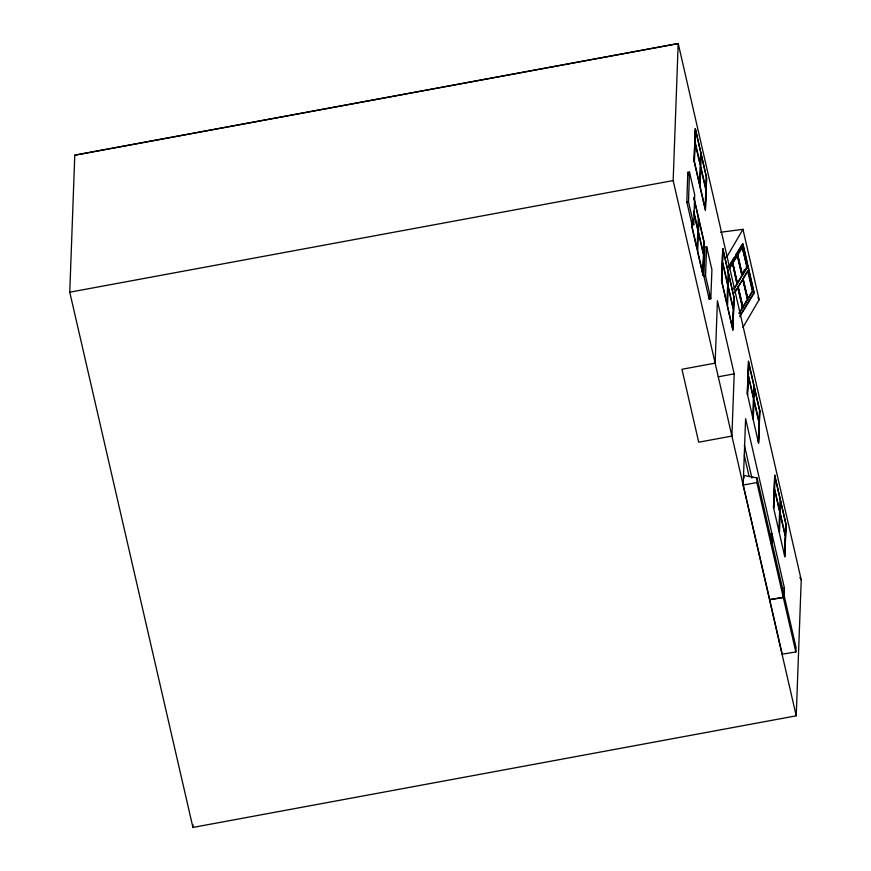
<?xml version="1.0" encoding="UTF-8"?>
<svg xmlns="http://www.w3.org/2000/svg" width="871" height="871" viewBox="0 0 871 871"><rect width="100%" height="100%" fill="white"/><g stroke="black" fill="none" stroke-linecap="round" stroke-linejoin="round"><path stroke-width="1.31" d="M686.838 202.159L687.807 172.327L689.462 172.023L694.71 194.843L693.752 224.674L692.086 224.99L686.838 202.159L688.504 201.854L689.462 172.023M744.139 478.027L743.529 475.381L757.041 477.918L783.53 592.824L783.367 597.452L769.692 599.553L743.181 485.071L745.609 418.711L784.444 588.154L784.096 597.593M783.367 597.452L769.681 599.683L782.158 654.197L795.833 651.954L756.877 482.534L757.041 477.918M795.833 651.954L796.007 647.338L783.53 592.824M192.937 827.428L69.767 292.199L74.786 155.18L678.215 43.55L801.233 579.868L796.225 715.82L192.829 827.45L192.927 824.728M796.225 715.82L673.163 180.569L678.193 43.55L74.786 155.18M691.737 226.144L691.933 220.755L691.737 226.144L703.017 275.301L704.28 242.965L693.882 197.695M694.089 161.048L695.276 128.712L706.631 177.869L705.368 210.205L694.089 161.059L695.352 128.712L706.544 177.891L705.368 210.227M703.006 275.312L704.193 242.976L693.817 197.695M721.558 280.876L722.745 248.54L734.101 297.686L732.838 330.033L721.558 280.876L722.81 248.54L734.013 297.708L732.827 330.044M734.188 373.855L731.901 436.066L698.716 442.207L681.949 369.282L715.135 363.131L717.421 300.735L734.188 373.855L718.259 376.805M758.554 442.773L759.741 410.459M771.554 544.451L771.946 533.651L769.616 534.086M772 543.275L772.294 535.175M773.513 507.553L774.711 475.228L786.056 524.375L784.793 556.711L773.513 507.553L774.776 475.218M784.793 556.711L785.98 524.386M695.613 130.563L695.167 142.071L700.23 164.118L700.676 152.599M692.151 224.195L692.053 226.841L697.105 248.877L697.834 230.358L693.664 212.208M698.324 217.696L697.878 229.215L693.708 211.065M701.253 155.136L700.807 166.655L705.869 188.691L706.316 177.172M698.901 220.232L698.455 231.751L703.518 253.788L703.964 242.269M703.877 276.14L704.998 247.048L706.664 246.733L711.923 269.672L710.801 298.775L709.136 299.08L703.877 276.14L705.532 275.835L706.664 246.733M709.136 299.08L709.288 295.117M723.082 250.38L722.636 261.899L727.699 283.935L728.145 272.427M728.722 274.964L728.276 286.472L733.338 308.519L733.785 297M747.307 394.225L748.57 361.879M747.623 394.911L748.341 376.392L753.404 398.439L752.686 416.959M753.263 419.495L753.981 400.976L759.044 423.012L758.325 441.532M773.829 508.25L774.548 489.731L779.61 511.767L778.892 530.287M779.469 532.823L780.187 514.304L785.25 536.351L784.531 554.871M726.686 257.174L742.974 229.334L720.48 232.252M742.854 327.54L759.142 299.7L742.974 229.334M728.798 266.395L734.307 257.304M735.679 255.04L741.874 244.816M728.515 267.604L742.974 243.76L754.253 292.874L739.806 316.728M729.473 267.92L730.845 265.666M733.099 261.931L737.606 255.247L742.288 275.628L737.508 283.521L732.827 263.14L737.606 255.247M742.201 246.929L746.883 267.31L742.103 275.203L737.41 254.822L742.201 246.929L747.285 267.386L742.506 275.28L741.286 275.04M729.19 269.128L732.609 263.488L736.888 283.794L734.155 288.301M742.506 275.28L737.824 254.898L742.604 247.005M742.658 272.786L744.705 269.4M737.781 282.313L741.885 275.552L737.204 255.17M733.872 289.51L737.291 283.87L732.609 263.488M735.625 290.609L738.085 287.31L742.767 307.692L739.348 313.331M737.889 286.886L743.083 279.068L747.764 299.45L742.974 307.343L738.183 288.159M743.573 277.511L746.991 271.872M734.667 292.95L738.085 287.31M743.083 279.068L738.292 286.962L742.974 307.343M743.29 278.72L748.08 270.827L752.762 291.208L747.971 299.101L742.887 278.644L747.568 299.025M738.946 313.255L742.364 307.615L737.683 287.234M742.571 307.267L747.362 299.374L742.68 278.992M748.254 297.893L752.359 291.132L747.677 270.75M740.089 315.509L753.851 292.798L742.571 243.684M69.767 292.199L673.163 180.569M743.181 485.071L756.877 482.534M782.114 588.578L784.444 588.154M732.827 263.14L737.106 283.445M746.077 267.147L747.285 267.386M741.559 307.452L742.767 307.692M799.872 577.527L801.233 579.868M757.966 297.327L759.109 299.711M687.807 172.327L688.384 174.864M688.504 201.854L693.752 224.674M705.532 275.835L710.801 298.775M744.357 445.114L751.934 478.146M744.335 455.609L749.18 476.742M748.472 361.28L747.285 393.616L758.597 443.372L759.85 411.036L748.472 361.28M695.123 143.225L694.405 161.745L699.467 183.792L700.186 165.272L695.123 143.225M700.763 167.809L700.044 186.329L705.107 208.365L705.826 189.845L700.763 167.809M698.411 232.895L697.693 251.414L702.755 273.461L703.474 254.942L698.411 232.895M722.592 263.053L721.863 281.573L726.926 303.609L727.644 285.089L722.592 263.053M728.232 287.626L727.514 306.146L732.565 328.193L733.295 309.673L728.232 287.626M748.842 363.73L748.385 375.238L753.448 397.285L753.894 385.766L748.842 363.73M754.482 388.303L754.036 399.822L759.087 421.858L759.534 410.339L754.482 388.303M775.038 477.058L774.591 488.577L779.654 510.624L780.1 499.105L775.038 477.058M780.688 501.642L780.231 513.161L785.294 535.197L785.74 523.678L780.688 501.642"/></g></svg>
